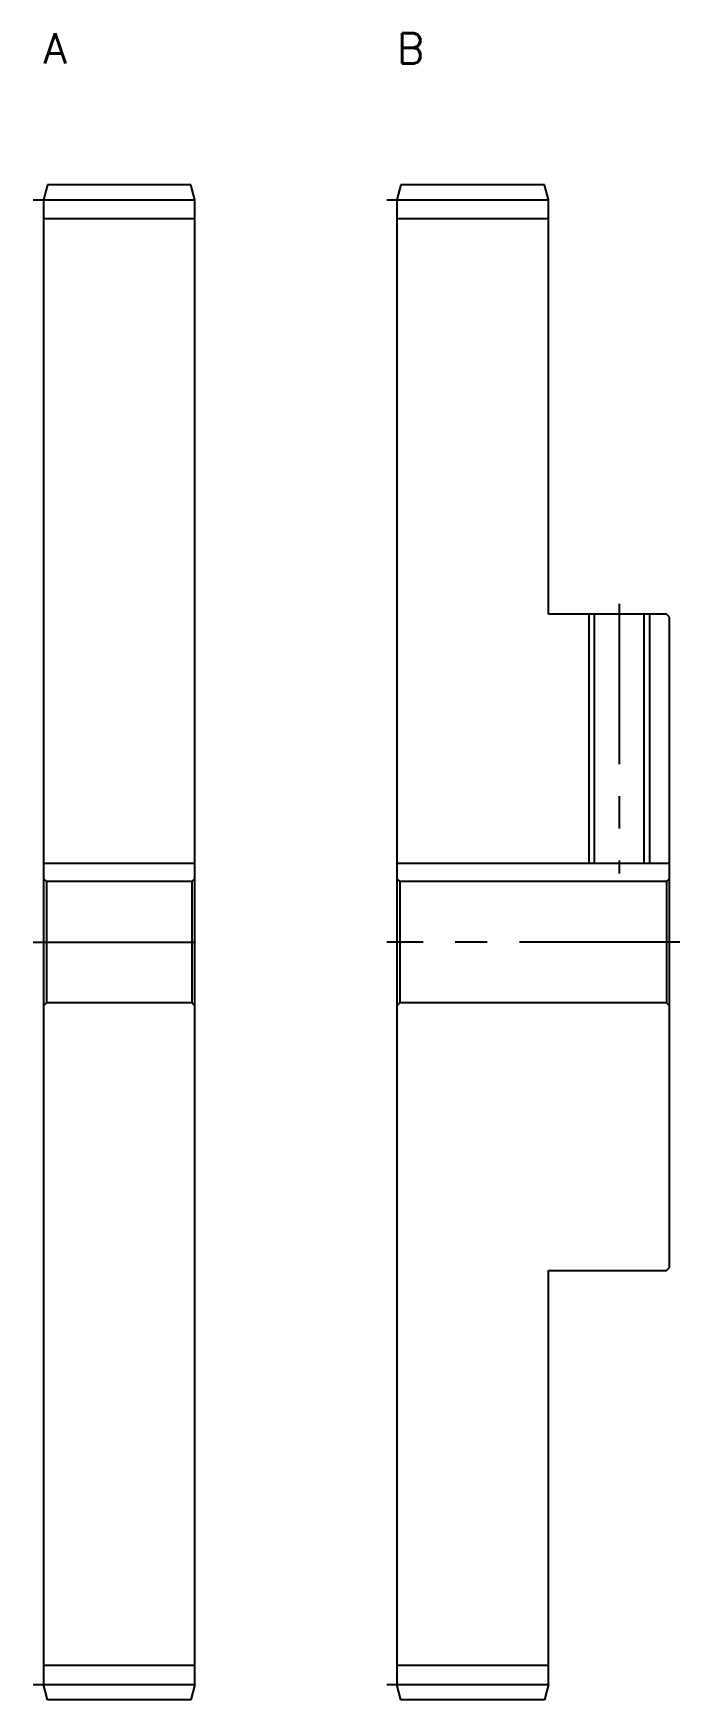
# Model space of a CAD drawing. Extents: x -1 to 233, y -13 to 175.
# Drawn here: x 169 to 233, y 10 to 175 of the extents above; entities that cross this region are included whole.
import ezdxf

# ---------------------------------------------------------------- set-up
doc = ezdxf.new("R2010")
doc.units = 0
doc.header["$LTSCALE"] = 0.5
doc.linetypes.add('CENTER', pattern=[50.8, 31.75, -6.35, 6.35, -6.35])
for name, color, linetype in [('MSM_CENTER', 1, 'CENTER'), ('MSM_CONTINUOUS', 7, 'CONTINUOUS'), ('MSM_NARROW', 5, 'CONTINUOUS'), ('MSM_PART_NUMBER', 7, 'CONTINUOUS')]:
    doc.layers.add(name, color=color, linetype=linetype)
doc.styles.get("Standard").update_dxf_attribs({"font": 'txt.shx', "height": 1, "bigfont": 'bigfont.shx'})

# ---------------------------------------------------------------- blocks, each defined once
blk = doc.blocks.new('*U5')
at = {"layer": 'MSM_PART_NUMBER'}
blk.add_text('B', height=3, dxfattribs=at).set_placement((205, 172))
blk = doc.blocks.new('*U6')
at = {"layer": 'MSM_PART_NUMBER'}
blk.add_text('A', height=3, dxfattribs=at).set_placement((170, 172))

msp = doc.modelspace()

# ---------------------------------------------------------------- linework, layer by layer
at = {"layer": 'MSM_CENTER'}
for p, q in [((169, 158.5), (186, 158.5)), ((204, 158.5), (221, 158.5)), ((227, 118.5), (227, 91.8)), ((169, 85), (186, 85)), ((233, 85), (204, 85)), ((169, 11.5), (186, 11.5)), ((204, 11.5), (221, 11.5))]:
    msp.add_line(p, q, dxfattribs=at)
at = {"layer": 'MSM_CONTINUOUS'}
for p, q in [((170.4, 160), (170, 158.5)), ((170, 158.5), (170, 11.5)), ((184.6, 160), (170.4, 160)), ((185, 158.5), (184.6, 160)), ((185, 11.5), (185, 158.5)), ((205.4, 160), (205, 158.5)), ((205, 158.5), (205, 11.5)), ((219.6, 160), (205.4, 160)), ((220, 158.5), (219.6, 160)), ((220, 117.5), (220, 158.5)), ((185, 156.62), (170, 156.62)), ((220, 156.62), (205, 156.62)), ((231.7, 117.5), (220, 117.5)), ((224.54, 117.5), (224.54, 92.8)), ((229.46, 117.5), (229.46, 92.8)), ((232, 117.2), (231.7, 117.5)), ((232, 52.8), (232, 117.2)), ((185, 92.8), (170, 92.8)), ((232, 92.8), (205, 92.8)), ((170.3, 91), (170, 91.3)), ((184.7, 91), (170.3, 91)), ((170.3, 91), (170.3, 79)), ((185, 91.3), (184.7, 91)), ((184.7, 91), (184.7, 79)), ((205.3, 91), (205, 91.3)), ((231.7, 91), (205.3, 91)), ((205.3, 91), (205.3, 79)), ((232, 91.3), (231.7, 91)), ((231.7, 91), (231.7, 79)), ((170.3, 79), (170, 78.7)), ((184.7, 79), (170.3, 79)), ((185, 78.7), (184.7, 79)), ((205.3, 79), (205, 78.7)), ((231.7, 79), (205.3, 79)), ((232, 78.7), (231.7, 79)), ((220, 11.5), (220, 52.5)), ((220, 52.5), (231.7, 52.5)), ((231.7, 52.5), (232, 52.8)), ((185, 13.38), (170, 13.38)), ((220, 13.38), (205, 13.38)), ((170.4, 10), (170, 11.5)), ((184.6, 10), (170.4, 10)), ((185, 11.5), (184.6, 10)), ((205.4, 10), (205, 11.5)), ((219.6, 10), (205.4, 10)), ((220, 11.5), (219.6, 10))]:
    msp.add_line(p, q, dxfattribs=at)
at = {"layer": 'MSM_NARROW'}
for p, q in [((224, 117.5), (224, 92.8)), ((230, 117.5), (230, 92.8))]:
    msp.add_line(p, q, dxfattribs=at)

# ---------------------------------------------------------------- block references
at = {"layer": 'MSM_CONTINUOUS'}
for name in ['*U6', '*U5']:
    msp.add_blockref(name, (0, 0), dxfattribs=at)

doc.saveas('drawing.dxf')
